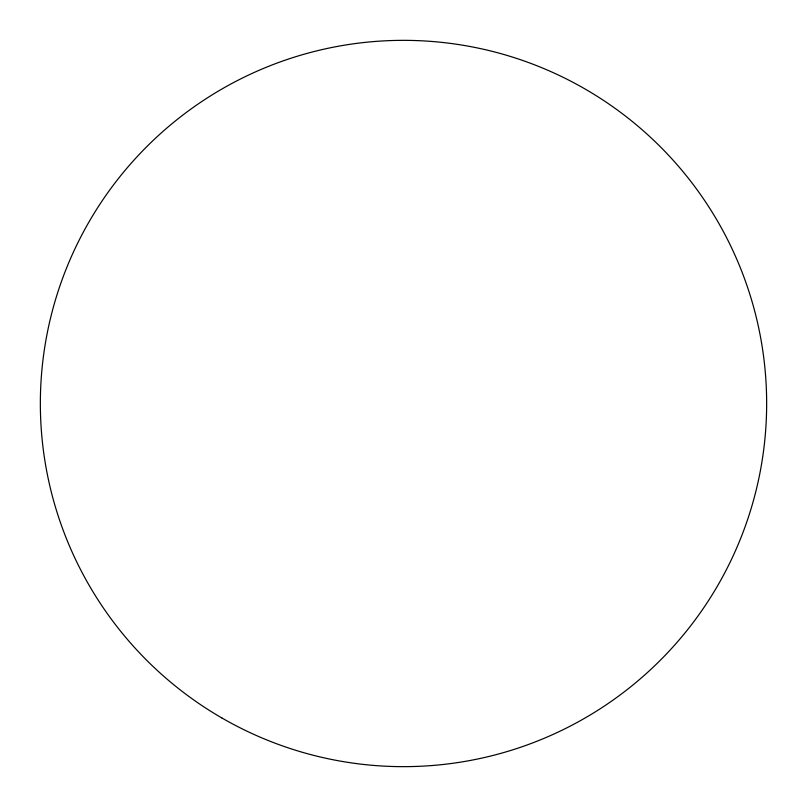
<?xml version="1.0" encoding="UTF-8"?>
<svg xmlns="http://www.w3.org/2000/svg" width="807" height="807" viewBox="0 0 807 807"><rect width="100%" height="100%" fill="white"/><g stroke="black" fill="none" stroke-linecap="round" stroke-linejoin="round"><path stroke-width="1.21" d="M221.925 717.998A363.15 363.15 0 0 0 766.65 403.5A363.15 363.15 0 0 0 221.925 89.002A363.15 363.15 0 0 0 221.925 717.998"/></g></svg>
